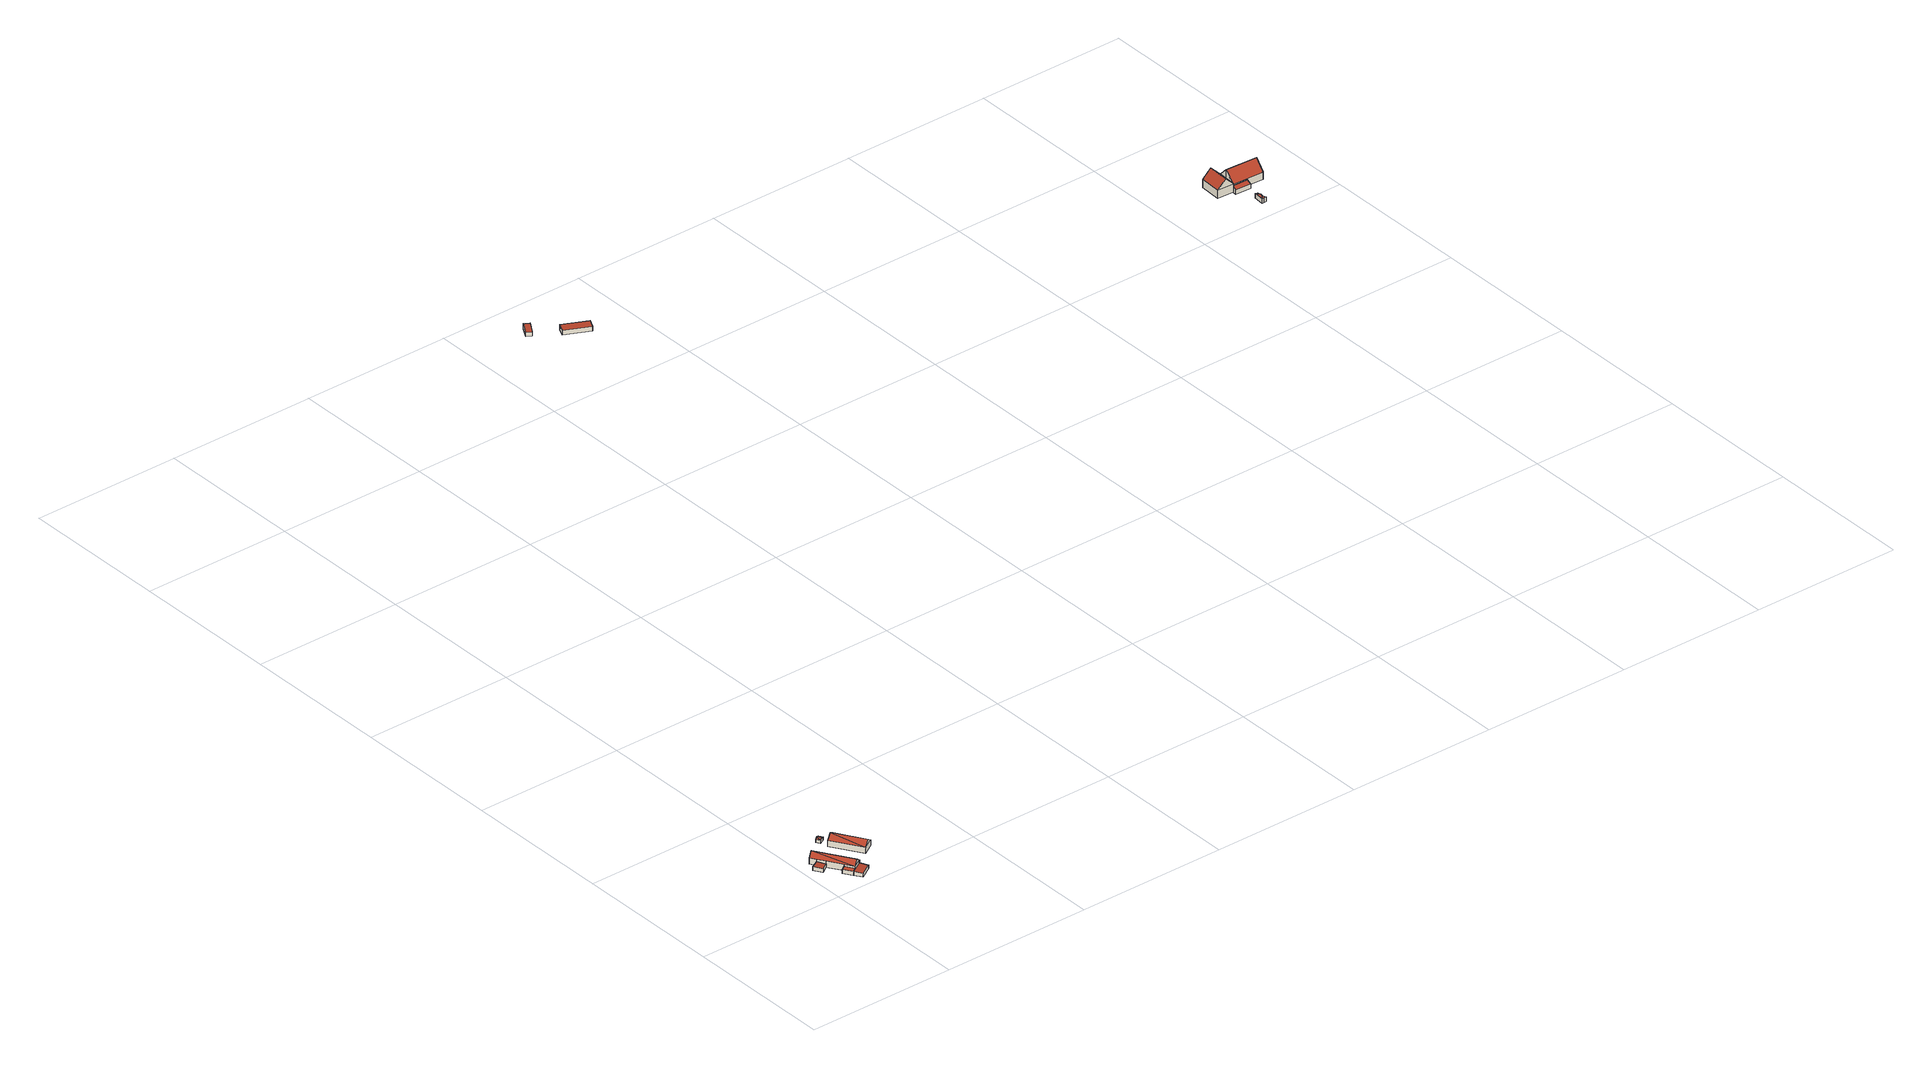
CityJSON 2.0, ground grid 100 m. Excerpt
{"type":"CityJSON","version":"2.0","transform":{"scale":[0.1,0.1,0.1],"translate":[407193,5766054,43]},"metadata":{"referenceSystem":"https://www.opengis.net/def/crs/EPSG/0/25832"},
"CityObjects":{
"building1":{"type":"Building","attributes":{"Gemeindeschluessel":"05515000","Geometrietyp2DReferenz":"3000","function":"31001_2700","roofType":"2100","measuredHeight":2.73},"geometry":[{"type":"Solid","lod":"2","boundaries":[[[[0,1,2,3]],[[4,5,1,0]],[[6,7,5,4]],[[3,2,7,6]],[[4,0,3,6]],[[1,5,7,2]]]],"semantics":{"surfaces":[{"type":"WallSurface"},{"type":"RoofSurface"},{"type":"GroundSurface"}],"values":[[0,0,0,0,1,2]]}}]},
"building2":{"type":"Building","attributes":{"Gemeindeschluessel":"05515000","Geometrietyp2DReferenz":"3000","function":"31001_2700","roofType":"5000","measuredHeight":6.94},"geometry":[{"type":"Solid","lod":"2","boundaries":[[[[8,9,10,11]],[[12,13,9,8]],[[14,15,13,12]],[[16,17,15,14]],[[18,19,17,16]],[[20,21,19,18]],[[22,23,21,20]],[[11,10,23,22]],[[24,8,11,25]],[[26,25,11]],[[25,26,14]],[[22,20,18,16,14,26]],[[24,25,14,12]],[[24,12,8]],[[26,11,22]],[[9,13,15,17,19,21,23,10]]]],"semantics":{"surfaces":[{"type":"WallSurface"},{"type":"RoofSurface"},{"type":"GroundSurface"}],"values":[[0,0,0,0,0,0,0,0,1,1,1,1,0,0,0,2]]}}]},
"building3":{"type":"Building","attributes":{"Gemeindeschluessel":"05515000","Geometrietyp2DReferenz":"3000","function":"31001_2700"},"children":["building3-1","building3-2"]},
"building3-1":{"type":"BuildingPart","attributes":{"roofType":"2100","measuredHeight":3.16},"parents":["building3"],"geometry":[{"type":"Solid","lod":"2","boundaries":[[[[27,17,28,29]],[[30,31,15,17,27]],[[29,28,32,33]],[[34,30,27,29,33]],[[17,15,32,28]],[[31,30,34]],[[32,15,31,34,33]]]],"semantics":{"surfaces":[{"type":"WallSurface"},{"type":"RoofSurface"},{"type":"GroundSurface"},{"type":"ClosureSurface"}],"values":[[0,0,0,1,2,0,3]]}}]},
"building3-2":{"type":"BuildingPart","attributes":{"roofType":"2100","measuredHeight":2.75},"parents":["building3"],"geometry":[{"type":"Solid","lod":"2","boundaries":[[[[35,33,32,36,37]],[[38,13,15,31]],[[39,40,13,38]],[[37,36,40,39]],[[38,31,34,35,37,39]],[[32,15,13,40,36]],[[33,35,34]],[[15,32,33,34,31]]]],"semantics":{"surfaces":[{"type":"WallSurface"},{"type":"RoofSurface"},{"type":"GroundSurface"},{"type":"ClosureSurface"}],"values":[[0,0,0,0,1,2,0,3]]}}]},
"building4":{"type":"Building","attributes":{"Gemeindeschluessel":"05515000","Geometrietyp2DReferenz":"3000","function":"31001_2700","roofType":"3100","measuredHeight":2.74},"geometry":[{"type":"Solid","lod":"2","boundaries":[[[[41,42,43,44]],[[45,46,42,41]],[[47,48,46,45]],[[44,43,48,47]],[[41,49,45]],[[47,50,44]],[[44,50,49]],[[49,41,44]],[[50,47,45]],[[45,49,50]],[[42,46,48,43]]]],"semantics":{"surfaces":[{"type":"WallSurface"},{"type":"RoofSurface"},{"type":"GroundSurface"}],"values":[[0,0,0,0,0,0,1,1,1,1,2]]}}]},
"building5":{"type":"Building","attributes":{"Gemeindeschluessel":"05515000","Geometrietyp2DReferenz":"3000","function":"31001_1000","roofType":"3100","measuredHeight":6.84},"address":[{"country":"Germany","locality":"Münster","thoroughfareNumber":"231","thoroughfareName":"Hessenweg"}],"geometry":[{"type":"Solid","lod":"2","boundaries":[[[[51,52,53,54]],[[55,56,52,51]],[[57,58,56,55]],[[54,53,58,57]],[[51,59,55]],[[57,60,54]],[[54,60,59]],[[59,51,54]],[[60,57,55]],[[55,59,60]],[[52,56,58,53]]]],"semantics":{"surfaces":[{"type":"WallSurface"},{"type":"RoofSurface"},{"type":"GroundSurface"}],"values":[[0,0,0,0,0,0,1,1,1,1,2]]}}]},
"building6":{"type":"Building","attributes":{"Gemeindeschluessel":"05515000","Geometrietyp2DReferenz":"3000","function":"51009_1610","roofType":"2100","measuredHeight":3.42},"geometry":[{"type":"Solid","lod":"2","boundaries":[[[[61,62,63,64]],[[65,66,62,61]],[[67,68,66,65]],[[64,63,68,67]],[[65,61,64,67]],[[62,66,68,63]]]],"semantics":{"surfaces":[{"type":"WallSurface"},{"type":"RoofSurface"},{"type":"GroundSurface"}],"values":[[0,0,0,0,1,2]]}}]},
"building7":{"type":"Building","attributes":{"Gemeindeschluessel":"05515000","Geometrietyp2DReferenz":"3000","function":"51009_1610","roofType":"2100","measuredHeight":3.41},"geometry":[{"type":"Solid","lod":"2","boundaries":[[[[69,70,71,72]],[[73,74,70,69]],[[75,76,74,73]],[[72,71,76,75]],[[73,69,72,75]],[[70,74,76,71]]]],"semantics":{"surfaces":[{"type":"WallSurface"},{"type":"RoofSurface"},{"type":"GroundSurface"}],"values":[[0,0,0,0,1,2]]}}]},
"building8":{"type":"Building","attributes":{"Gemeindeschluessel":"05515000","Geometrietyp2DReferenz":"3000","function":"31001_1000","roofType":"3100","measuredHeight":11.16},"address":[{"country":"Germany","locality":"Münster","thoroughfareNumber":"1","thoroughfareName":"Gittrup"}],"geometry":[{"type":"Solid","lod":"2","boundaries":[[[[77,78,79,80]],[[81,82,78,77]],[[83,84,82,81]],[[85,86,84,83]],[[87,88,86,85]],[[80,79,88,87]],[[89,90,80,87]],[[81,77,90,89,85,83]],[[89,87,85]],[[90,77,80]],[[78,82,84,86,88,79]]]],"semantics":{"surfaces":[{"type":"WallSurface"},{"type":"RoofSurface"},{"type":"GroundSurface"}],"values":[[0,0,0,0,0,0,1,1,0,0,2]]}}]},
"building9":{"type":"Building","attributes":{"Gemeindeschluessel":"05515000","Geometrietyp2DReferenz":"3000","function":"51009_1610","roofType":"5000","measuredHeight":3.72},"geometry":[{"type":"Solid","lod":"2","boundaries":[[[[91,92,93,94]],[[95,96,92,91]],[[97,98,96,95]],[[99,100,98,97]],[[101,102,100,99]],[[103,104,102,101]],[[105,106,104,103]],[[94,93,106,105]],[[107,94,108,109]],[[105,108,94]],[[108,105,103,101,110]],[[107,91,94]],[[110,101,99]],[[108,110,99,97]],[[109,108,97,95]],[[107,109,95,91]],[[92,96,98,100,102,104,106,93]]]],"semantics":{"surfaces":[{"type":"WallSurface"},{"type":"RoofSurface"},{"type":"GroundSurface"}],"values":[[0,0,0,0,0,0,0,0,1,1,1,1,0,0,0,0,2]]}}]},
"building10":{"type":"Building","attributes":{"Gemeindeschluessel":"05515000","Geometrietyp2DReferenz":"3000","function":"51009_1610","roofType":"2100","measuredHeight":4.2},"geometry":[{"type":"Solid","lod":"2","boundaries":[[[[111,112,113,114]],[[115,86,112,111]],[[116,84,86,115]],[[117,118,84,116]],[[119,120,118,117]],[[114,113,120,119]],[[117,116,115,111,114,119]],[[112,86,84,118,120,113]]]],"semantics":{"surfaces":[{"type":"WallSurface"},{"type":"RoofSurface"},{"type":"GroundSurface"}],"values":[[0,0,0,0,0,0,1,2]]}}]},
"building11":{"type":"Building","attributes":{"Gemeindeschluessel":"05515000","Geometrietyp2DReferenz":"3000","function":"31001_2700","roofType":"3100","measuredHeight":11.43},"geometry":[{"type":"Solid","lod":"2","boundaries":[[[[121,122,123,124]],[[125,126,122,121]],[[127,128,126,125]],[[129,130,128,127]],[[131,132,130,129]],[[133,134,132,131]],[[135,136,134,133]],[[137,138,136,135]],[[139,140,138,137]],[[124,123,140,139]],[[133,131,129,127,125,135]],[[121,124,139,137,135,125]],[[122,126,128,130,132,134,136,138,140,123]]]],"semantics":{"surfaces":[{"type":"WallSurface"},{"type":"RoofSurface"},{"type":"GroundSurface"}],"values":[[0,0,0,0,0,0,0,0,0,0,1,1,2]]}}]}
},
"vertices":[
[9,238,90],[9,238,62],[41,186,62],[41,186,85],[60,266,89],[60,266,62],[90,217,85],[90,217,62],
[244,104,103],[244,104,61],[96,343,61],[96,343,103],[240,102,103],[240,102,61],[182,67,103],[182,67,61],[147,124,103],[147,124,61],[90,217,103],[90,217,61],[60,266,103],[60,266,61],[36,305,103],[36,305,61],[240,102,107],[213,86,131],[66,324,131],
[147,124,93],[121,109,61],[121,109,86],[182,67,93],[182,67,89],[157,51,61],[157,51,86],[167,58,89],
[157,51,89],[187,2,61],[187,2,85],[240,102,89],[268,52,85],[268,52,61],
[208,455,84],[208,455,62],[223,429,62],[223,429,84],[242,476,84],[242,476,62],[258,450,84],[258,450,62],[225,466,90],[240,440,90],
[234,380,103],[234,380,63],[355,183,63],[355,183,103],[310,425,103],[310,425,63],[430,229,103],[430,229,63],[272,403,131],[393,206,131],
[2411,5697,32],[2411,5697,5],[2452,5767,5],[2452,5767,40],[2377,5718,32],[2377,5718,5],[2416,5788,40],[2416,5788,5],
[2576,5652,38],[2576,5652,4],[2550,5599,4],[2550,5599,33],[2737,5573,38],[2737,5573,4],[2711,5520,33],[2711,5520,4],
[6469,4444,78],[6469,4444,25],[6355,4450,25],[6355,4450,78],[6469,4437,78],[6469,4437,25],[6462,4306,78],[6462,4306,25],[6461,4300,78],[6461,4300,25],[6347,4306,78],[6347,4306,25],[6404,4303,136],[6412,4447,136],
[6536,4175,51],[6536,4175,21],[6520,4176,21],[6520,4176,51],[6534,4146,51],[6534,4146,21],[6534,4141,51],[6534,4141,21],[6533,4124,51],[6533,4124,21],[6547,4108,51],[6547,4108,21],[6532,4108,51],[6532,4108,21],[6516,4109,51],[6516,4109,21],[6534,4148,59],[6534,4141,59],[6534,4146,59],[6533,4124,55],
[6457,4300,64],[6457,4300,25],[6455,4272,25],[6455,4272,54],[6461,4300,64],[6462,4306,67],[6563,4301,67],[6563,4301,25],[6561,4266,54],[6561,4266,25],
[6462,4306,73],[6462,4306,26],[6671,4295,26],[6671,4295,73],[6465,4372,140],[6465,4372,26],[6469,4437,73],[6469,4437,26],[6678,4426,73],[6678,4426,26],[6678,4425,74],[6678,4425,26],[6683,4425,74],[6683,4425,26],[6680,4360,140],[6680,4360,26],[6676,4296,74],[6676,4296,26],[6671,4296,74],[6671,4296,26]
]}
